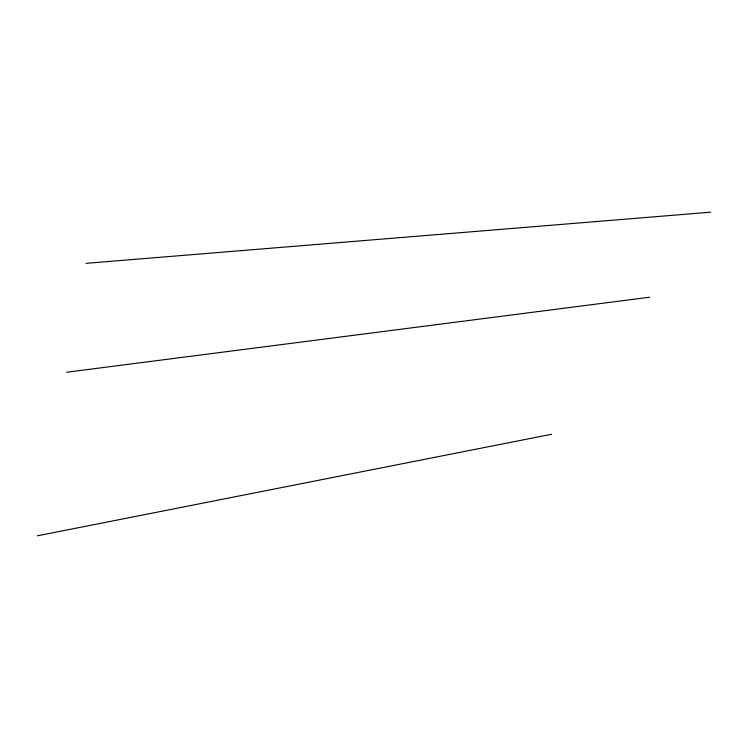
<?xml version="1.0" encoding="UTF-8"?>
<svg xmlns="http://www.w3.org/2000/svg" width="748" height="748" viewBox="0 0 748 748"><rect width="100%" height="100%" fill="white"/><g stroke="black" fill="none" stroke-linecap="round" stroke-linejoin="round"><path stroke-width="1.12" d="M37.4 535.811L551.585 434.261M66.572 372.252L649.722 297.208M86.001 263.343L710.6 212.189"/></g></svg>
